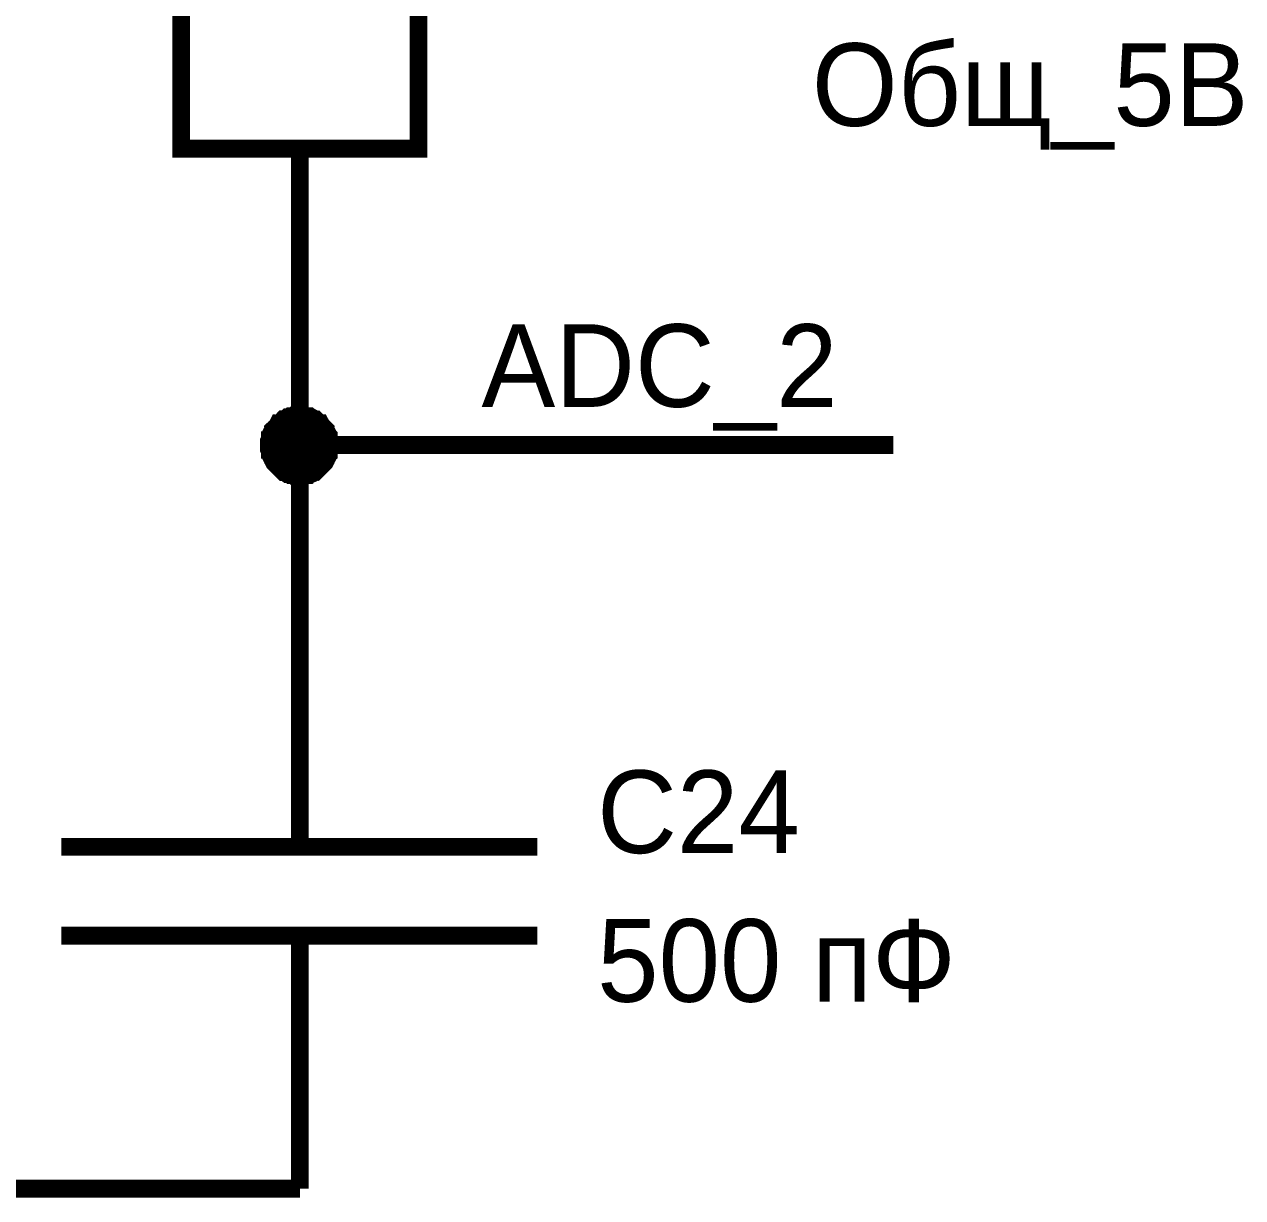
# Model space of a CAD drawing. Extents: x 0 to 594, y 0 to 420.
# Drawn here: x 230.41 to 250.9, y 114.84 to 134.57 of the extents above; entities that cross this region are included whole.
import ezdxf

# ---------------------------------------------------------------- set-up
doc = ezdxf.new("R2010")
doc.units = 0
doc.layers.add('SHEET', color=255, linetype='CONTINUOUS')

msp = doc.modelspace()

# ---------------------------------------------------------------- linework, layer by layer
at = {"layer": 'SHEET', "const_width": 0.3}
msp.add_lwpolyline([(233.047, 142.49), (237.041, 142.49), (237.041, 132.483), (233.047, 132.483), (233.047, 142.49)], close=True, dxfattribs=at)
at = {"layer": 'SHEET'}
for points, const_width in [([(235.044, 132.483), (235.044, 127.498)], 0.3), ([(234.523, 127.498), (234.523, 127.515), (234.523, 127.55), (234.523, 127.567), (234.54, 127.602), (234.54, 127.619), (234.54, 127.654), (234.558, 127.671), (234.558, 127.689), (234.575, 127.723), (234.592, 127.741), (234.592, 127.758), (234.61, 127.775), (234.627, 127.793), (234.645, 127.81), (234.662, 127.828), (234.679, 127.862), (234.697, 127.862), (234.714, 127.88), (234.731, 127.897), (234.749, 127.914), (234.766, 127.932), (234.801, 127.932), (234.818, 127.949), (234.836, 127.967), (234.87, 127.967), (234.888, 127.984), (234.905, 127.984), (234.94, 127.984), (234.957, 128.001), (234.992, 128.001), (235.009, 128.001), (235.044, 128.001)], 0.3), ([(234.523, 127.498), (234.523, 127.515), (234.523, 127.55), (234.523, 127.567), (234.54, 127.602), (234.54, 127.619), (234.54, 127.654), (234.558, 127.671), (234.558, 127.689), (234.575, 127.723), (234.592, 127.741), (234.592, 127.758), (234.61, 127.775), (234.627, 127.793), (234.645, 127.81), (234.662, 127.828), (234.679, 127.862), (234.697, 127.862), (234.714, 127.88), (234.731, 127.897), (234.749, 127.914), (234.766, 127.932), (234.801, 127.932), (234.818, 127.949), (234.836, 127.967), (234.87, 127.967), (234.888, 127.984), (234.905, 127.984), (234.94, 127.984), (234.957, 128.001), (234.992, 128.001), (235.009, 128.001), (235.044, 128.001)], 0.3), ([(234.523, 127.498), (234.523, 127.515), (234.523, 127.55), (234.523, 127.567), (234.54, 127.602), (234.54, 127.619), (234.54, 127.654), (234.558, 127.671), (234.558, 127.689), (234.575, 127.723), (234.592, 127.741), (234.592, 127.758), (234.61, 127.775), (234.627, 127.793), (234.645, 127.81), (234.662, 127.828), (234.679, 127.862), (234.697, 127.862), (234.714, 127.88), (234.731, 127.897), (234.749, 127.914), (234.766, 127.932), (234.801, 127.932), (234.818, 127.949), (234.836, 127.967), (234.87, 127.967), (234.888, 127.984), (234.905, 127.984), (234.94, 127.984), (234.957, 128.001), (234.992, 128.001), (235.009, 128.001), (235.044, 128.001)], 0.3), ([(234.523, 127.498), (234.523, 127.515), (234.523, 127.55), (234.523, 127.567), (234.54, 127.602), (234.54, 127.619), (234.54, 127.654), (234.558, 127.671), (234.558, 127.689), (234.575, 127.723), (234.592, 127.741), (234.592, 127.758), (234.61, 127.775), (234.627, 127.793), (234.645, 127.81), (234.662, 127.828), (234.679, 127.862), (234.697, 127.862), (234.714, 127.88), (234.731, 127.897), (234.749, 127.914), (234.766, 127.932), (234.801, 127.932), (234.818, 127.949), (234.836, 127.967), (234.87, 127.967), (234.888, 127.984), (234.905, 127.984), (234.94, 127.984), (234.957, 128.001), (234.992, 128.001), (235.009, 128.001), (235.044, 128.001)], 0.3), ([(234.523, 127.498), (234.523, 127.515), (234.523, 127.55), (234.523, 127.567), (234.54, 127.602), (234.54, 127.619), (234.54, 127.654), (234.558, 127.671), (234.558, 127.689), (234.575, 127.723), (234.592, 127.741), (234.592, 127.758), (234.61, 127.775), (234.627, 127.793), (234.645, 127.81), (234.662, 127.828), (234.679, 127.862), (234.697, 127.862), (234.714, 127.88), (234.731, 127.897), (234.749, 127.914), (234.766, 127.932), (234.801, 127.932), (234.818, 127.949), (234.836, 127.967), (234.87, 127.967), (234.888, 127.984), (234.905, 127.984), (234.94, 127.984), (234.957, 128.001), (234.992, 128.001), (235.009, 128.001), (235.044, 128.001)], 0.3), ([(235.044, 128.001), (235.044, 128.001)], 0.3), ([(235.044, 128.001), (235.061, 128.001), (235.096, 128.001), (235.113, 128.001), (235.148, 127.984), (235.166, 127.984), (235.2, 127.984), (235.218, 127.967), (235.235, 127.967), (235.27, 127.949), (235.287, 127.932), (235.304, 127.932), (235.322, 127.914), (235.339, 127.897), (235.357, 127.88), (235.374, 127.862), (235.391, 127.862), (235.409, 127.828), (235.426, 127.81), (235.443, 127.793), (235.461, 127.775), (235.478, 127.758), (235.478, 127.741), (235.495, 127.723), (235.513, 127.689), (235.513, 127.671), (235.53, 127.654), (235.53, 127.619), (235.53, 127.602), (235.548, 127.567), (235.548, 127.55), (235.548, 127.515), (235.548, 127.498)], 0.3), ([(235.044, 128.001), (235.044, 128.001)], 0.3), ([(235.044, 128.001), (235.061, 128.001), (235.096, 128.001), (235.113, 128.001), (235.148, 127.984), (235.166, 127.984), (235.2, 127.984), (235.218, 127.967), (235.235, 127.967), (235.27, 127.949), (235.287, 127.932), (235.304, 127.932), (235.322, 127.914), (235.339, 127.897), (235.357, 127.88), (235.374, 127.862), (235.391, 127.862), (235.409, 127.828), (235.426, 127.81), (235.443, 127.793), (235.461, 127.775), (235.478, 127.758), (235.478, 127.741), (235.495, 127.723), (235.513, 127.689), (235.513, 127.671), (235.53, 127.654), (235.53, 127.619), (235.53, 127.602), (235.548, 127.567), (235.548, 127.55), (235.548, 127.515), (235.548, 127.498)], 0.3), ([(235.044, 128.001), (235.044, 128.001)], 0.3), ([(235.044, 128.001), (235.061, 128.001), (235.096, 128.001), (235.113, 128.001), (235.148, 127.984), (235.166, 127.984), (235.2, 127.984), (235.218, 127.967), (235.235, 127.967), (235.27, 127.949), (235.287, 127.932), (235.304, 127.932), (235.322, 127.914), (235.339, 127.897), (235.357, 127.88), (235.374, 127.862), (235.391, 127.862), (235.409, 127.828), (235.426, 127.81), (235.443, 127.793), (235.461, 127.775), (235.478, 127.758), (235.478, 127.741), (235.495, 127.723), (235.513, 127.689), (235.513, 127.671), (235.53, 127.654), (235.53, 127.619), (235.53, 127.602), (235.548, 127.567), (235.548, 127.55), (235.548, 127.515), (235.548, 127.498)], 0.3), ([(235.044, 128.001), (235.044, 128.001)], 0.3), ([(235.044, 128.001), (235.061, 128.001), (235.096, 128.001), (235.113, 128.001), (235.148, 127.984), (235.166, 127.984), (235.2, 127.984), (235.218, 127.967), (235.235, 127.967), (235.27, 127.949), (235.287, 127.932), (235.304, 127.932), (235.322, 127.914), (235.339, 127.897), (235.357, 127.88), (235.374, 127.862), (235.391, 127.862), (235.409, 127.828), (235.426, 127.81), (235.443, 127.793), (235.461, 127.775), (235.478, 127.758), (235.478, 127.741), (235.495, 127.723), (235.513, 127.689), (235.513, 127.671), (235.53, 127.654), (235.53, 127.619), (235.53, 127.602), (235.548, 127.567), (235.548, 127.55), (235.548, 127.515), (235.548, 127.498)], 0.3), ([(235.044, 128.001), (235.044, 128.001)], 0.3), ([(235.044, 128.001), (235.061, 128.001), (235.096, 128.001), (235.113, 128.001), (235.148, 127.984), (235.166, 127.984), (235.2, 127.984), (235.218, 127.967), (235.235, 127.967), (235.27, 127.949), (235.287, 127.932), (235.304, 127.932), (235.322, 127.914), (235.339, 127.897), (235.357, 127.88), (235.374, 127.862), (235.391, 127.862), (235.409, 127.828), (235.426, 127.81), (235.443, 127.793), (235.461, 127.775), (235.478, 127.758), (235.478, 127.741), (235.495, 127.723), (235.513, 127.689), (235.513, 127.671), (235.53, 127.654), (235.53, 127.619), (235.53, 127.602), (235.548, 127.567), (235.548, 127.55), (235.548, 127.515), (235.548, 127.498)], 0.3), ([(234.523, 127.498), (234.523, 127.515), (234.523, 127.55), (234.523, 127.567), (234.54, 127.602), (234.54, 127.619), (234.54, 127.654), (234.558, 127.671), (234.558, 127.689), (234.575, 127.723), (234.592, 127.741), (234.592, 127.758), (234.61, 127.775), (234.627, 127.793), (234.645, 127.81), (234.662, 127.828), (234.679, 127.862), (234.697, 127.862), (234.714, 127.88), (234.731, 127.897), (234.749, 127.914), (234.766, 127.932), (234.801, 127.932), (234.818, 127.949), (234.836, 127.967), (234.87, 127.967), (234.888, 127.984), (234.905, 127.984), (234.94, 127.984), (234.957, 128.001), (234.992, 128.001), (235.009, 128.001), (235.044, 128.001)], 0.0991), ([(234.523, 127.498), (234.523, 127.515), (234.523, 127.55), (234.523, 127.567), (234.54, 127.602), (234.54, 127.619), (234.54, 127.654), (234.558, 127.671), (234.558, 127.689), (234.575, 127.723), (234.592, 127.741), (234.592, 127.758), (234.61, 127.775), (234.627, 127.793), (234.645, 127.81), (234.662, 127.828), (234.679, 127.862), (234.697, 127.862), (234.714, 127.88), (234.731, 127.897), (234.749, 127.914), (234.766, 127.932), (234.801, 127.932), (234.818, 127.949), (234.836, 127.967), (234.87, 127.967), (234.888, 127.984), (234.905, 127.984), (234.94, 127.984), (234.957, 128.001), (234.992, 128.001), (235.009, 128.001), (235.044, 128.001)], 0.0991), ([(234.523, 127.498), (234.523, 127.515), (234.523, 127.55), (234.523, 127.567), (234.54, 127.602), (234.54, 127.619), (234.54, 127.654), (234.558, 127.671), (234.558, 127.689), (234.575, 127.723), (234.592, 127.741), (234.592, 127.758), (234.61, 127.775), (234.627, 127.793), (234.645, 127.81), (234.662, 127.828), (234.679, 127.862), (234.697, 127.862), (234.714, 127.88), (234.731, 127.897), (234.749, 127.914), (234.766, 127.932), (234.801, 127.932), (234.818, 127.949), (234.836, 127.967), (234.87, 127.967), (234.888, 127.984), (234.905, 127.984), (234.94, 127.984), (234.957, 128.001), (234.992, 128.001), (235.009, 128.001), (235.044, 128.001)], 0.0991), ([(234.523, 127.498), (234.523, 127.515), (234.523, 127.55), (234.523, 127.567), (234.54, 127.602), (234.54, 127.619), (234.54, 127.654), (234.558, 127.671), (234.558, 127.689), (234.575, 127.723), (234.592, 127.741), (234.592, 127.758), (234.61, 127.775), (234.627, 127.793), (234.645, 127.81), (234.662, 127.828), (234.679, 127.862), (234.697, 127.862), (234.714, 127.88), (234.731, 127.897), (234.749, 127.914), (234.766, 127.932), (234.801, 127.932), (234.818, 127.949), (234.836, 127.967), (234.87, 127.967), (234.888, 127.984), (234.905, 127.984), (234.94, 127.984), (234.957, 128.001), (234.992, 128.001), (235.009, 128.001), (235.044, 128.001)], 0.0991), ([(234.523, 127.498), (234.523, 127.515), (234.523, 127.55), (234.523, 127.567), (234.54, 127.602), (234.54, 127.619), (234.54, 127.654), (234.558, 127.671), (234.558, 127.689), (234.575, 127.723), (234.592, 127.741), (234.592, 127.758), (234.61, 127.775), (234.627, 127.793), (234.645, 127.81), (234.662, 127.828), (234.679, 127.862), (234.697, 127.862), (234.714, 127.88), (234.731, 127.897), (234.749, 127.914), (234.766, 127.932), (234.801, 127.932), (234.818, 127.949), (234.836, 127.967), (234.87, 127.967), (234.888, 127.984), (234.905, 127.984), (234.94, 127.984), (234.957, 128.001), (234.992, 128.001), (235.009, 128.001), (235.044, 128.001)], 0.0991), ([(235.044, 128.001), (235.044, 128.001)], 0.0991), ([(235.044, 128.001), (235.061, 128.001), (235.096, 128.001), (235.113, 128.001), (235.148, 127.984), (235.166, 127.984), (235.2, 127.984), (235.218, 127.967), (235.235, 127.967), (235.27, 127.949), (235.287, 127.932), (235.304, 127.932), (235.322, 127.914), (235.339, 127.897), (235.357, 127.88), (235.374, 127.862), (235.391, 127.862), (235.409, 127.828), (235.426, 127.81), (235.443, 127.793), (235.461, 127.775), (235.478, 127.758), (235.478, 127.741), (235.495, 127.723), (235.513, 127.689), (235.513, 127.671), (235.53, 127.654), (235.53, 127.619), (235.53, 127.602), (235.548, 127.567), (235.548, 127.55), (235.548, 127.515), (235.548, 127.498)], 0.0991), ([(235.044, 128.001), (235.044, 128.001)], 0.0991), ([(235.044, 128.001), (235.061, 128.001), (235.096, 128.001), (235.113, 128.001), (235.148, 127.984), (235.166, 127.984), (235.2, 127.984), (235.218, 127.967), (235.235, 127.967), (235.27, 127.949), (235.287, 127.932), (235.304, 127.932), (235.322, 127.914), (235.339, 127.897), (235.357, 127.88), (235.374, 127.862), (235.391, 127.862), (235.409, 127.828), (235.426, 127.81), (235.443, 127.793), (235.461, 127.775), (235.478, 127.758), (235.478, 127.741), (235.495, 127.723), (235.513, 127.689), (235.513, 127.671), (235.53, 127.654), (235.53, 127.619), (235.53, 127.602), (235.548, 127.567), (235.548, 127.55), (235.548, 127.515), (235.548, 127.498)], 0.0991), ([(235.044, 128.001), (235.044, 128.001)], 0.0991), ([(235.044, 128.001), (235.061, 128.001), (235.096, 128.001), (235.113, 128.001), (235.148, 127.984), (235.166, 127.984), (235.2, 127.984), (235.218, 127.967), (235.235, 127.967), (235.27, 127.949), (235.287, 127.932), (235.304, 127.932), (235.322, 127.914), (235.339, 127.897), (235.357, 127.88), (235.374, 127.862), (235.391, 127.862), (235.409, 127.828), (235.426, 127.81), (235.443, 127.793), (235.461, 127.775), (235.478, 127.758), (235.478, 127.741), (235.495, 127.723), (235.513, 127.689), (235.513, 127.671), (235.53, 127.654), (235.53, 127.619), (235.53, 127.602), (235.548, 127.567), (235.548, 127.55), (235.548, 127.515), (235.548, 127.498)], 0.0991), ([(235.044, 128.001), (235.044, 128.001)], 0.0991), ([(235.044, 128.001), (235.061, 128.001), (235.096, 128.001), (235.113, 128.001), (235.148, 127.984), (235.166, 127.984), (235.2, 127.984), (235.218, 127.967), (235.235, 127.967), (235.27, 127.949), (235.287, 127.932), (235.304, 127.932), (235.322, 127.914), (235.339, 127.897), (235.357, 127.88), (235.374, 127.862), (235.391, 127.862), (235.409, 127.828), (235.426, 127.81), (235.443, 127.793), (235.461, 127.775), (235.478, 127.758), (235.478, 127.741), (235.495, 127.723), (235.513, 127.689), (235.513, 127.671), (235.53, 127.654), (235.53, 127.619), (235.53, 127.602), (235.548, 127.567), (235.548, 127.55), (235.548, 127.515), (235.548, 127.498)], 0.0991), ([(235.044, 128.001), (235.044, 128.001)], 0.0991), ([(235.044, 128.001), (235.061, 128.001), (235.096, 128.001), (235.113, 128.001), (235.148, 127.984), (235.166, 127.984), (235.2, 127.984), (235.218, 127.967), (235.235, 127.967), (235.27, 127.949), (235.287, 127.932), (235.304, 127.932), (235.322, 127.914), (235.339, 127.897), (235.357, 127.88), (235.374, 127.862), (235.391, 127.862), (235.409, 127.828), (235.426, 127.81), (235.443, 127.793), (235.461, 127.775), (235.478, 127.758), (235.478, 127.741), (235.495, 127.723), (235.513, 127.689), (235.513, 127.671), (235.53, 127.654), (235.53, 127.619), (235.53, 127.602), (235.548, 127.567), (235.548, 127.55), (235.548, 127.515), (235.548, 127.498)], 0.0991), ([(235.044, 126.976), (235.009, 126.976), (234.992, 126.976), (234.957, 126.976), (234.94, 126.994), (234.905, 126.994), (234.888, 126.994), (234.87, 127.011), (234.836, 127.011), (234.818, 127.028), (234.801, 127.046), (234.766, 127.046), (234.749, 127.063), (234.731, 127.081), (234.714, 127.098), (234.697, 127.115), (234.679, 127.133), (234.662, 127.15), (234.645, 127.167), (234.627, 127.185), (234.61, 127.202), (234.592, 127.237), (234.592, 127.254), (234.575, 127.272), (234.558, 127.306), (234.558, 127.324), (234.54, 127.341), (234.54, 127.376), (234.54, 127.393), (234.523, 127.428), (234.523, 127.445), (234.523, 127.48), (234.523, 127.498)], 0.3), ([(234.523, 127.498), (234.523, 127.498)], 0.3), ([(235.044, 126.976), (235.009, 126.976), (234.992, 126.976), (234.957, 126.976), (234.94, 126.994), (234.905, 126.994), (234.888, 126.994), (234.87, 127.011), (234.836, 127.011), (234.818, 127.028), (234.801, 127.046), (234.766, 127.046), (234.749, 127.063), (234.731, 127.081), (234.714, 127.098), (234.697, 127.115), (234.679, 127.133), (234.662, 127.15), (234.645, 127.167), (234.627, 127.185), (234.61, 127.202), (234.592, 127.237), (234.592, 127.254), (234.575, 127.272), (234.558, 127.306), (234.558, 127.324), (234.54, 127.341), (234.54, 127.376), (234.54, 127.393), (234.523, 127.428), (234.523, 127.445), (234.523, 127.48), (234.523, 127.498)], 0.3), ([(234.523, 127.498), (234.523, 127.498)], 0.3), ([(235.044, 126.976), (235.009, 126.976), (234.992, 126.976), (234.957, 126.976), (234.94, 126.994), (234.905, 126.994), (234.888, 126.994), (234.87, 127.011), (234.836, 127.011), (234.818, 127.028), (234.801, 127.046), (234.766, 127.046), (234.749, 127.063), (234.731, 127.081), (234.714, 127.098), (234.697, 127.115), (234.679, 127.133), (234.662, 127.15), (234.645, 127.167), (234.627, 127.185), (234.61, 127.202), (234.592, 127.237), (234.592, 127.254), (234.575, 127.272), (234.558, 127.306), (234.558, 127.324), (234.54, 127.341), (234.54, 127.376), (234.54, 127.393), (234.523, 127.428), (234.523, 127.445), (234.523, 127.48), (234.523, 127.498)], 0.3), ([(234.523, 127.498), (234.523, 127.498)], 0.3), ([(235.044, 126.976), (235.009, 126.976), (234.992, 126.976), (234.957, 126.976), (234.94, 126.994), (234.905, 126.994), (234.888, 126.994), (234.87, 127.011), (234.836, 127.011), (234.818, 127.028), (234.801, 127.046), (234.766, 127.046), (234.749, 127.063), (234.731, 127.081), (234.714, 127.098), (234.697, 127.115), (234.679, 127.133), (234.662, 127.15), (234.645, 127.167), (234.627, 127.185), (234.61, 127.202), (234.592, 127.237), (234.592, 127.254), (234.575, 127.272), (234.558, 127.306), (234.558, 127.324), (234.54, 127.341), (234.54, 127.376), (234.54, 127.393), (234.523, 127.428), (234.523, 127.445), (234.523, 127.48), (234.523, 127.498)], 0.3), ([(234.523, 127.498), (234.523, 127.498)], 0.3), ([(235.044, 126.976), (235.009, 126.976), (234.992, 126.976), (234.957, 126.976), (234.94, 126.994), (234.905, 126.994), (234.888, 126.994), (234.87, 127.011), (234.836, 127.011), (234.818, 127.028), (234.801, 127.046), (234.766, 127.046), (234.749, 127.063), (234.731, 127.081), (234.714, 127.098), (234.697, 127.115), (234.679, 127.133), (234.662, 127.15), (234.645, 127.167), (234.627, 127.185), (234.61, 127.202), (234.592, 127.237), (234.592, 127.254), (234.575, 127.272), (234.558, 127.306), (234.558, 127.324), (234.54, 127.341), (234.54, 127.376), (234.54, 127.393), (234.523, 127.428), (234.523, 127.445), (234.523, 127.48), (234.523, 127.498)], 0.3), ([(234.523, 127.498), (234.523, 127.498)], 0.3), ([(235.044, 126.976), (235.009, 126.976), (234.992, 126.976), (234.957, 126.976), (234.94, 126.994), (234.905, 126.994), (234.888, 126.994), (234.87, 127.011), (234.836, 127.011), (234.818, 127.028), (234.801, 127.046), (234.766, 127.046), (234.749, 127.063), (234.731, 127.081), (234.714, 127.098), (234.697, 127.115), (234.679, 127.133), (234.662, 127.15), (234.645, 127.167), (234.627, 127.185), (234.61, 127.202), (234.592, 127.237), (234.592, 127.254), (234.575, 127.272), (234.558, 127.306), (234.558, 127.324), (234.54, 127.341), (234.54, 127.376), (234.54, 127.393), (234.523, 127.428), (234.523, 127.445), (234.523, 127.48), (234.523, 127.498)], 0.0991), ([(234.523, 127.498), (234.523, 127.498)], 0.0991), ([(235.044, 126.976), (235.009, 126.976), (234.992, 126.976), (234.957, 126.976), (234.94, 126.994), (234.905, 126.994), (234.888, 126.994), (234.87, 127.011), (234.836, 127.011), (234.818, 127.028), (234.801, 127.046), (234.766, 127.046), (234.749, 127.063), (234.731, 127.081), (234.714, 127.098), (234.697, 127.115), (234.679, 127.133), (234.662, 127.15), (234.645, 127.167), (234.627, 127.185), (234.61, 127.202), (234.592, 127.237), (234.592, 127.254), (234.575, 127.272), (234.558, 127.306), (234.558, 127.324), (234.54, 127.341), (234.54, 127.376), (234.54, 127.393), (234.523, 127.428), (234.523, 127.445), (234.523, 127.48), (234.523, 127.498)], 0.0991), ([(234.523, 127.498), (234.523, 127.498)], 0.0991), ([(235.044, 126.976), (235.009, 126.976), (234.992, 126.976), (234.957, 126.976), (234.94, 126.994), (234.905, 126.994), (234.888, 126.994), (234.87, 127.011), (234.836, 127.011), (234.818, 127.028), (234.801, 127.046), (234.766, 127.046), (234.749, 127.063), (234.731, 127.081), (234.714, 127.098), (234.697, 127.115), (234.679, 127.133), (234.662, 127.15), (234.645, 127.167), (234.627, 127.185), (234.61, 127.202), (234.592, 127.237), (234.592, 127.254), (234.575, 127.272), (234.558, 127.306), (234.558, 127.324), (234.54, 127.341), (234.54, 127.376), (234.54, 127.393), (234.523, 127.428), (234.523, 127.445), (234.523, 127.48), (234.523, 127.498)], 0.0991), ([(234.523, 127.498), (234.523, 127.498)], 0.0991), ([(235.044, 126.976), (235.009, 126.976), (234.992, 126.976), (234.957, 126.976), (234.94, 126.994), (234.905, 126.994), (234.888, 126.994), (234.87, 127.011), (234.836, 127.011), (234.818, 127.028), (234.801, 127.046), (234.766, 127.046), (234.749, 127.063), (234.731, 127.081), (234.714, 127.098), (234.697, 127.115), (234.679, 127.133), (234.662, 127.15), (234.645, 127.167), (234.627, 127.185), (234.61, 127.202), (234.592, 127.237), (234.592, 127.254), (234.575, 127.272), (234.558, 127.306), (234.558, 127.324), (234.54, 127.341), (234.54, 127.376), (234.54, 127.393), (234.523, 127.428), (234.523, 127.445), (234.523, 127.48), (234.523, 127.498)], 0.0991), ([(234.523, 127.498), (234.523, 127.498)], 0.0991), ([(235.044, 126.976), (235.009, 126.976), (234.992, 126.976), (234.957, 126.976), (234.94, 126.994), (234.905, 126.994), (234.888, 126.994), (234.87, 127.011), (234.836, 127.011), (234.818, 127.028), (234.801, 127.046), (234.766, 127.046), (234.749, 127.063), (234.731, 127.081), (234.714, 127.098), (234.697, 127.115), (234.679, 127.133), (234.662, 127.15), (234.645, 127.167), (234.627, 127.185), (234.61, 127.202), (234.592, 127.237), (234.592, 127.254), (234.575, 127.272), (234.558, 127.306), (234.558, 127.324), (234.54, 127.341), (234.54, 127.376), (234.54, 127.393), (234.523, 127.428), (234.523, 127.445), (234.523, 127.48), (234.523, 127.498)], 0.0991), ([(234.523, 127.498), (234.523, 127.498)], 0.0991), ([(235.548, 127.498), (235.548, 127.48), (235.548, 127.445), (235.548, 127.428), (235.53, 127.393), (235.53, 127.376), (235.53, 127.341), (235.513, 127.324), (235.513, 127.306), (235.495, 127.272), (235.478, 127.254), (235.478, 127.237), (235.461, 127.202), (235.443, 127.185), (235.426, 127.167), (235.409, 127.15), (235.391, 127.133), (235.374, 127.115), (235.357, 127.098), (235.339, 127.081), (235.322, 127.063), (235.304, 127.046), (235.287, 127.046), (235.27, 127.028), (235.235, 127.011), (235.218, 127.011), (235.2, 126.994), (235.166, 126.994), (235.148, 126.994), (235.113, 126.976), (235.096, 126.976), (235.061, 126.976), (235.044, 126.976)], 0.3), ([(235.548, 127.498), (235.548, 127.48), (235.548, 127.445), (235.548, 127.428), (235.53, 127.393), (235.53, 127.376), (235.53, 127.341), (235.513, 127.324), (235.513, 127.306), (235.495, 127.272), (235.478, 127.254), (235.478, 127.237), (235.461, 127.202), (235.443, 127.185), (235.426, 127.167), (235.409, 127.15), (235.391, 127.133), (235.374, 127.115), (235.357, 127.098), (235.339, 127.081), (235.322, 127.063), (235.304, 127.046), (235.287, 127.046), (235.27, 127.028), (235.235, 127.011), (235.218, 127.011), (235.2, 126.994), (235.166, 126.994), (235.148, 126.994), (235.113, 126.976), (235.096, 126.976), (235.061, 126.976), (235.044, 126.976)], 0.3), ([(235.044, 124.996), (235.044, 127.498), (245.028, 127.498)], 0.3), ([(235.548, 127.498), (235.548, 127.48), (235.548, 127.445), (235.548, 127.428), (235.53, 127.393), (235.53, 127.376), (235.53, 127.341), (235.513, 127.324), (235.513, 127.306), (235.495, 127.272), (235.478, 127.254), (235.478, 127.237), (235.461, 127.202), (235.443, 127.185), (235.426, 127.167), (235.409, 127.15), (235.391, 127.133), (235.374, 127.115), (235.357, 127.098), (235.339, 127.081), (235.322, 127.063), (235.304, 127.046), (235.287, 127.046), (235.27, 127.028), (235.235, 127.011), (235.218, 127.011), (235.2, 126.994), (235.166, 126.994), (235.148, 126.994), (235.113, 126.976), (235.096, 126.976), (235.061, 126.976), (235.044, 126.976)], 0.3), ([(235.548, 127.498), (235.548, 127.48), (235.548, 127.445), (235.548, 127.428), (235.53, 127.393), (235.53, 127.376), (235.53, 127.341), (235.513, 127.324), (235.513, 127.306), (235.495, 127.272), (235.478, 127.254), (235.478, 127.237), (235.461, 127.202), (235.443, 127.185), (235.426, 127.167), (235.409, 127.15), (235.391, 127.133), (235.374, 127.115), (235.357, 127.098), (235.339, 127.081), (235.322, 127.063), (235.304, 127.046), (235.287, 127.046), (235.27, 127.028), (235.235, 127.011), (235.218, 127.011), (235.2, 126.994), (235.166, 126.994), (235.148, 126.994), (235.113, 126.976), (235.096, 126.976), (235.061, 126.976), (235.044, 126.976)], 0.3), ([(235.548, 127.498), (235.548, 127.48), (235.548, 127.445), (235.548, 127.428), (235.53, 127.393), (235.53, 127.376), (235.53, 127.341), (235.513, 127.324), (235.513, 127.306), (235.495, 127.272), (235.478, 127.254), (235.478, 127.237), (235.461, 127.202), (235.443, 127.185), (235.426, 127.167), (235.409, 127.15), (235.391, 127.133), (235.374, 127.115), (235.357, 127.098), (235.339, 127.081), (235.322, 127.063), (235.304, 127.046), (235.287, 127.046), (235.27, 127.028), (235.235, 127.011), (235.218, 127.011), (235.2, 126.994), (235.166, 126.994), (235.148, 126.994), (235.113, 126.976), (235.096, 126.976), (235.061, 126.976), (235.044, 126.976)], 0.3), ([(235.548, 127.498), (235.548, 127.48), (235.548, 127.445), (235.548, 127.428), (235.53, 127.393), (235.53, 127.376), (235.53, 127.341), (235.513, 127.324), (235.513, 127.306), (235.495, 127.272), (235.478, 127.254), (235.478, 127.237), (235.461, 127.202), (235.443, 127.185), (235.426, 127.167), (235.409, 127.15), (235.391, 127.133), (235.374, 127.115), (235.357, 127.098), (235.339, 127.081), (235.322, 127.063), (235.304, 127.046), (235.287, 127.046), (235.27, 127.028), (235.235, 127.011), (235.218, 127.011), (235.2, 126.994), (235.166, 126.994), (235.148, 126.994), (235.113, 126.976), (235.096, 126.976), (235.061, 126.976), (235.044, 126.976)], 0.0991), ([(235.548, 127.498), (235.548, 127.48), (235.548, 127.445), (235.548, 127.428), (235.53, 127.393), (235.53, 127.376), (235.53, 127.341), (235.513, 127.324), (235.513, 127.306), (235.495, 127.272), (235.478, 127.254), (235.478, 127.237), (235.461, 127.202), (235.443, 127.185), (235.426, 127.167), (235.409, 127.15), (235.391, 127.133), (235.374, 127.115), (235.357, 127.098), (235.339, 127.081), (235.322, 127.063), (235.304, 127.046), (235.287, 127.046), (235.27, 127.028), (235.235, 127.011), (235.218, 127.011), (235.2, 126.994), (235.166, 126.994), (235.148, 126.994), (235.113, 126.976), (235.096, 126.976), (235.061, 126.976), (235.044, 126.976)], 0.0991), ([(235.548, 127.498), (235.548, 127.48), (235.548, 127.445), (235.548, 127.428), (235.53, 127.393), (235.53, 127.376), (235.53, 127.341), (235.513, 127.324), (235.513, 127.306), (235.495, 127.272), (235.478, 127.254), (235.478, 127.237), (235.461, 127.202), (235.443, 127.185), (235.426, 127.167), (235.409, 127.15), (235.391, 127.133), (235.374, 127.115), (235.357, 127.098), (235.339, 127.081), (235.322, 127.063), (235.304, 127.046), (235.287, 127.046), (235.27, 127.028), (235.235, 127.011), (235.218, 127.011), (235.2, 126.994), (235.166, 126.994), (235.148, 126.994), (235.113, 126.976), (235.096, 126.976), (235.061, 126.976), (235.044, 126.976)], 0.0991), ([(235.548, 127.498), (235.548, 127.48), (235.548, 127.445), (235.548, 127.428), (235.53, 127.393), (235.53, 127.376), (235.53, 127.341), (235.513, 127.324), (235.513, 127.306), (235.495, 127.272), (235.478, 127.254), (235.478, 127.237), (235.461, 127.202), (235.443, 127.185), (235.426, 127.167), (235.409, 127.15), (235.391, 127.133), (235.374, 127.115), (235.357, 127.098), (235.339, 127.081), (235.322, 127.063), (235.304, 127.046), (235.287, 127.046), (235.27, 127.028), (235.235, 127.011), (235.218, 127.011), (235.2, 126.994), (235.166, 126.994), (235.148, 126.994), (235.113, 126.976), (235.096, 126.976), (235.061, 126.976), (235.044, 126.976)], 0.0991), ([(235.548, 127.498), (235.548, 127.48), (235.548, 127.445), (235.548, 127.428), (235.53, 127.393), (235.53, 127.376), (235.53, 127.341), (235.513, 127.324), (235.513, 127.306), (235.495, 127.272), (235.478, 127.254), (235.478, 127.237), (235.461, 127.202), (235.443, 127.185), (235.426, 127.167), (235.409, 127.15), (235.391, 127.133), (235.374, 127.115), (235.357, 127.098), (235.339, 127.081), (235.322, 127.063), (235.304, 127.046), (235.287, 127.046), (235.27, 127.028), (235.235, 127.011), (235.218, 127.011), (235.2, 126.994), (235.166, 126.994), (235.148, 126.994), (235.113, 126.976), (235.096, 126.976), (235.061, 126.976), (235.044, 126.976)], 0.0991), ([(235.548, 127.498), (235.548, 127.498), (235.548, 127.498), (235.548, 127.498), (235.548, 127.498), (235.548, 127.498), (235.548, 127.498), (235.548, 127.498), (235.548, 127.498), (235.548, 127.498), (235.548, 127.498), (235.548, 127.498), (235.548, 127.498), (235.548, 127.498), (235.548, 127.498), (235.548, 127.498), (235.548, 127.498), (235.548, 127.498), (235.548, 127.498), (235.548, 127.498), (235.548, 127.498), (235.548, 127.498), (235.548, 127.498), (235.548, 127.498), (235.548, 127.498), (235.548, 127.498), (235.548, 127.498), (235.548, 127.498), (235.548, 127.498), (235.548, 127.498), (235.548, 127.498), (235.548, 127.498), (235.548, 127.498)], 0.3), ([(235.548, 127.498), (235.548, 127.498)], 0.3), ([(235.548, 127.498), (235.548, 127.498), (235.548, 127.498), (235.548, 127.498), (235.548, 127.498), (235.548, 127.498), (235.548, 127.498), (235.548, 127.498), (235.548, 127.498), (235.548, 127.498), (235.548, 127.498), (235.548, 127.498), (235.548, 127.498), (235.548, 127.498), (235.548, 127.498), (235.548, 127.498), (235.548, 127.498), (235.548, 127.498), (235.548, 127.498), (235.548, 127.498), (235.548, 127.498), (235.548, 127.498), (235.548, 127.498), (235.548, 127.498), (235.548, 127.498), (235.548, 127.498), (235.548, 127.498), (235.548, 127.498), (235.548, 127.498), (235.548, 127.498), (235.548, 127.498), (235.548, 127.498), (235.548, 127.498)], 0.3), ([(235.548, 127.498), (235.548, 127.498)], 0.3), ([(235.548, 127.498), (235.548, 127.498), (235.548, 127.498), (235.548, 127.498), (235.548, 127.498), (235.548, 127.498), (235.548, 127.498), (235.548, 127.498), (235.548, 127.498), (235.548, 127.498), (235.548, 127.498), (235.548, 127.498), (235.548, 127.498), (235.548, 127.498), (235.548, 127.498), (235.548, 127.498), (235.548, 127.498), (235.548, 127.498), (235.548, 127.498), (235.548, 127.498), (235.548, 127.498), (235.548, 127.498), (235.548, 127.498), (235.548, 127.498), (235.548, 127.498), (235.548, 127.498), (235.548, 127.498), (235.548, 127.498), (235.548, 127.498), (235.548, 127.498), (235.548, 127.498), (235.548, 127.498), (235.548, 127.498)], 0.3), ([(235.548, 127.498), (235.548, 127.498)], 0.3), ([(235.548, 127.498), (235.548, 127.498), (235.548, 127.498), (235.548, 127.498), (235.548, 127.498), (235.548, 127.498), (235.548, 127.498), (235.548, 127.498), (235.548, 127.498), (235.548, 127.498), (235.548, 127.498), (235.548, 127.498), (235.548, 127.498), (235.548, 127.498), (235.548, 127.498), (235.548, 127.498), (235.548, 127.498), (235.548, 127.498), (235.548, 127.498), (235.548, 127.498), (235.548, 127.498), (235.548, 127.498), (235.548, 127.498), (235.548, 127.498), (235.548, 127.498), (235.548, 127.498), (235.548, 127.498), (235.548, 127.498), (235.548, 127.498), (235.548, 127.498), (235.548, 127.498), (235.548, 127.498), (235.548, 127.498)], 0.3), ([(235.548, 127.498), (235.548, 127.498)], 0.3), ([(235.548, 127.498), (235.548, 127.498), (235.548, 127.498), (235.548, 127.498), (235.548, 127.498), (235.548, 127.498), (235.548, 127.498), (235.548, 127.498), (235.548, 127.498), (235.548, 127.498), (235.548, 127.498), (235.548, 127.498), (235.548, 127.498), (235.548, 127.498), (235.548, 127.498), (235.548, 127.498), (235.548, 127.498), (235.548, 127.498), (235.548, 127.498), (235.548, 127.498), (235.548, 127.498), (235.548, 127.498), (235.548, 127.498), (235.548, 127.498), (235.548, 127.498), (235.548, 127.498), (235.548, 127.498), (235.548, 127.498), (235.548, 127.498), (235.548, 127.498), (235.548, 127.498), (235.548, 127.498), (235.548, 127.498)], 0.3), ([(235.548, 127.498), (235.548, 127.498)], 0.3), ([(235.548, 127.498), (235.548, 127.498), (235.548, 127.498), (235.548, 127.498), (235.548, 127.498), (235.548, 127.498), (235.548, 127.498), (235.548, 127.498), (235.548, 127.498), (235.548, 127.498), (235.548, 127.498), (235.548, 127.498), (235.548, 127.498), (235.548, 127.498), (235.548, 127.498), (235.548, 127.498), (235.548, 127.498), (235.548, 127.498), (235.548, 127.498), (235.548, 127.498), (235.548, 127.498), (235.548, 127.498), (235.548, 127.498), (235.548, 127.498), (235.548, 127.498), (235.548, 127.498), (235.548, 127.498), (235.548, 127.498), (235.548, 127.498), (235.548, 127.498), (235.548, 127.498), (235.548, 127.498), (235.548, 127.498)], 0.0991), ([(235.548, 127.498), (235.548, 127.498)], 0.0991), ([(235.548, 127.498), (235.548, 127.498), (235.548, 127.498), (235.548, 127.498), (235.548, 127.498), (235.548, 127.498), (235.548, 127.498), (235.548, 127.498), (235.548, 127.498), (235.548, 127.498), (235.548, 127.498), (235.548, 127.498), (235.548, 127.498), (235.548, 127.498), (235.548, 127.498), (235.548, 127.498), (235.548, 127.498), (235.548, 127.498), (235.548, 127.498), (235.548, 127.498), (235.548, 127.498), (235.548, 127.498), (235.548, 127.498), (235.548, 127.498), (235.548, 127.498), (235.548, 127.498), (235.548, 127.498), (235.548, 127.498), (235.548, 127.498), (235.548, 127.498), (235.548, 127.498), (235.548, 127.498), (235.548, 127.498)], 0.0991), ([(235.548, 127.498), (235.548, 127.498)], 0.0991), ([(235.548, 127.498), (235.548, 127.498), (235.548, 127.498), (235.548, 127.498), (235.548, 127.498), (235.548, 127.498), (235.548, 127.498), (235.548, 127.498), (235.548, 127.498), (235.548, 127.498), (235.548, 127.498), (235.548, 127.498), (235.548, 127.498), (235.548, 127.498), (235.548, 127.498), (235.548, 127.498), (235.548, 127.498), (235.548, 127.498), (235.548, 127.498), (235.548, 127.498), (235.548, 127.498), (235.548, 127.498), (235.548, 127.498), (235.548, 127.498), (235.548, 127.498), (235.548, 127.498), (235.548, 127.498), (235.548, 127.498), (235.548, 127.498), (235.548, 127.498), (235.548, 127.498), (235.548, 127.498), (235.548, 127.498)], 0.0991), ([(235.548, 127.498), (235.548, 127.498)], 0.0991), ([(235.548, 127.498), (235.548, 127.498), (235.548, 127.498), (235.548, 127.498), (235.548, 127.498), (235.548, 127.498), (235.548, 127.498), (235.548, 127.498), (235.548, 127.498), (235.548, 127.498), (235.548, 127.498), (235.548, 127.498), (235.548, 127.498), (235.548, 127.498), (235.548, 127.498), (235.548, 127.498), (235.548, 127.498), (235.548, 127.498), (235.548, 127.498), (235.548, 127.498), (235.548, 127.498), (235.548, 127.498), (235.548, 127.498), (235.548, 127.498), (235.548, 127.498), (235.548, 127.498), (235.548, 127.498), (235.548, 127.498), (235.548, 127.498), (235.548, 127.498), (235.548, 127.498), (235.548, 127.498), (235.548, 127.498)], 0.0991), ([(235.548, 127.498), (235.548, 127.498)], 0.0991), ([(235.548, 127.498), (235.548, 127.498), (235.548, 127.498), (235.548, 127.498), (235.548, 127.498), (235.548, 127.498), (235.548, 127.498), (235.548, 127.498), (235.548, 127.498), (235.548, 127.498), (235.548, 127.498), (235.548, 127.498), (235.548, 127.498), (235.548, 127.498), (235.548, 127.498), (235.548, 127.498), (235.548, 127.498), (235.548, 127.498), (235.548, 127.498), (235.548, 127.498), (235.548, 127.498), (235.548, 127.498), (235.548, 127.498), (235.548, 127.498), (235.548, 127.498), (235.548, 127.498), (235.548, 127.498), (235.548, 127.498), (235.548, 127.498), (235.548, 127.498), (235.548, 127.498), (235.548, 127.498), (235.548, 127.498)], 0.0991), ([(235.548, 127.498), (235.548, 127.498)], 0.0991), ([(235.044, 120.74), (235.044, 124.996)], 0.3), ([(239.038, 120.74), (231.033, 120.74)], 0.3), ([(239.038, 119.246), (231.033, 119.246)], 0.3), ([(235.044, 119.246), (235.044, 114.989)], 0.3), ([(235.044, 114.989), (235.044, 114.989), (225.042, 114.989)], 0.3)]:
    msp.add_lwpolyline(points, dxfattribs=dict(at, const_width=const_width))
at = {"layer": 'SHEET', "const_width": 0.508}
msp.add_lwpolyline([(234.746, 127.5, 1), (235.254, 127.5, 1)], format="xyb", close=True, dxfattribs=at)

# ---------------------------------------------------------------- texts
at = {"layer": 'SHEET'}
for s, p in [('Общ_5В', (243.657, 132.866)), ('ADC_2', (238.1, 128.14)), ('C24', (240.045, 120.635)), ('500 пФ', (240.045, 118.134))]:
    msp.add_text(s, height=1.3898, dxfattribs=at).set_placement(p)

doc.saveas('drawing.dxf')
